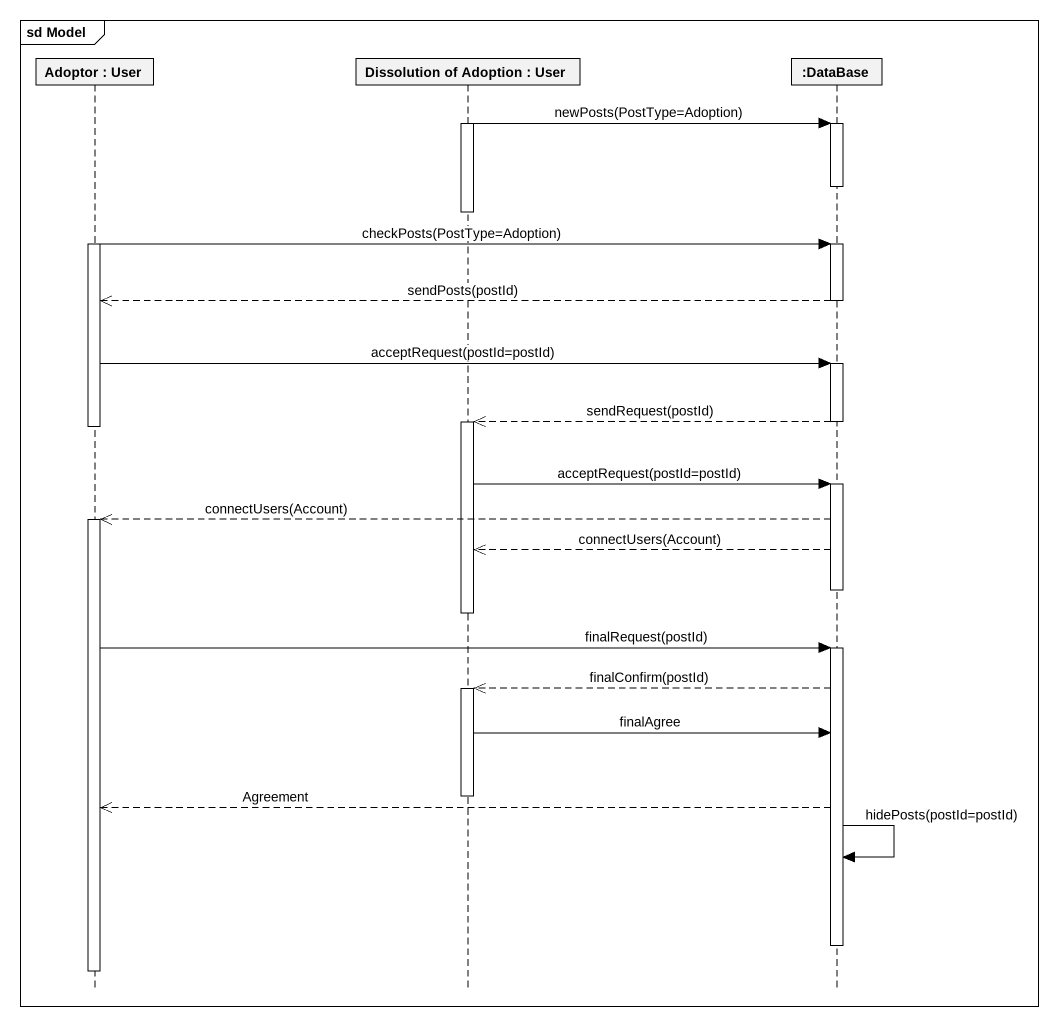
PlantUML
@startuml
mainframe sd Model
hide footbox
participant "Adoptor : User" as Adoptor
participant "Dissolution of Adoption : User" as Dissolution_of_Adoption
participant ":DataBase" as DataBase_

activate Dissolution_of_Adoption
Dissolution_of_Adoption -> DataBase_ : newPosts(PostType=Adoption)
activate DataBase_
deactivate DataBase_
deactivate Dissolution_of_Adoption
activate Adoptor
Adoptor -> DataBase_ : checkPosts(PostType=Adoption)
activate DataBase_
DataBase_ -->> Adoptor : sendPosts(postId)
deactivate DataBase_
Adoptor -> DataBase_ : acceptRequest(postId=postId)
activate DataBase_
DataBase_ -->> Dissolution_of_Adoption : sendRequest(postId)
deactivate DataBase_
activate Dissolution_of_Adoption
deactivate Adoptor
Dissolution_of_Adoption -> DataBase_ : acceptRequest(postId=postId)
activate DataBase_
DataBase_ -->> Adoptor : connectUsers(Account)
activate Adoptor
DataBase_ -->> Dissolution_of_Adoption : connectUsers(Account)
deactivate DataBase_
deactivate Dissolution_of_Adoption
Adoptor -> DataBase_ : finalRequest(postId)
activate DataBase_
DataBase_ -->> Dissolution_of_Adoption : finalConfirm(postId)
activate Dissolution_of_Adoption
Dissolution_of_Adoption -> DataBase_ : finalAgree
deactivate Dissolution_of_Adoption
DataBase_ -->> Adoptor : Agreement
DataBase_ -> DataBase_ : hidePosts(postId=postId)
deactivate DataBase_
deactivate Adoptor
@enduml
